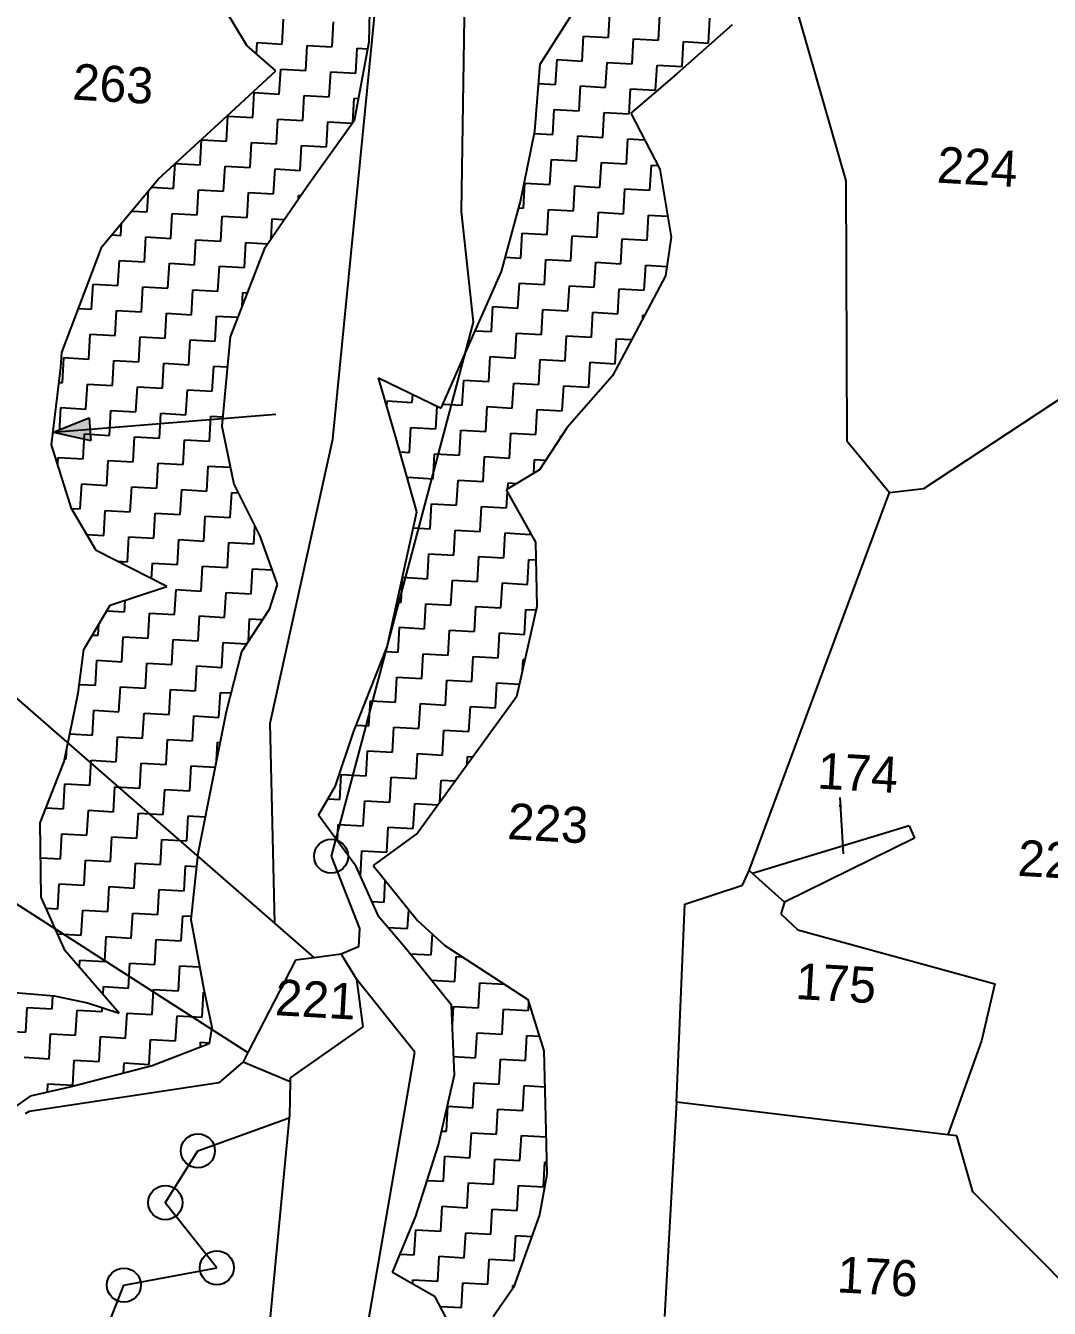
# Model space of a CAD drawing. Header units: metres. Extents: x 291643 to 293224, y 1990052 to 1993088.
# Drawn here: x 292181.5 to 292453.8, y 1990885 to 1991226.3 of the extents above; entities that cross this region are included whole.
import ezdxf
from ezdxf.enums import TextEntityAlignment as Align

# ---------------------------------------------------------------- set-up
doc = ezdxf.new("R2010")
doc.units = ezdxf.units.M
doc.header["$MEASUREMENT"] = 0
for name, color, linetype in [('POLY_HATCH', 12, 'Continuous'), ('POLY_PARCEL', 6, 'Continuous'), ('TEXT_PARCEL', 7, 'Continuous')]:
    doc.layers.add(name, color=color, linetype=linetype)
doc.styles.get("Standard").update_dxf_attribs({"font": 'arial.ttf'})
doc.styles.add('TEXT_MAP', font='')
doc.styles.get('TEXT_MAP').set_extended_font_data('Kruti Dev 050')
doc.dimstyles.get("Standard").update_dxf_attribs({"dimtxt": 0.18, "dimasz": 0.18, "dimexe": 0.18, "dimexo": 0.0625, "dimgap": 0.09, "dimtad": 0, "dimtih": 1, "dimtoh": 1, "dimdec": 4, "dimzin": 0, "dimdsep": 46, "dimtxsty": 'Standard', "dimcen": 0.09, "dimadec": 0, "dimazin": 0, "dimtfac": 1, "dimtdec": 4, "dimtofl": 0, "dimtmove": 0, "dimatfit": 3, "dimfxl": 1, "dimtolj": 1, "dimtzin": 0, "dimarcsym": 0})

msp = doc.modelspace()

# ---------------------------------------------------------------- hatches: boundary and pattern name
h = msp.add_hatch(color=256)
h.paths.add_polyline_path([(292198.64, 1991118.92), (292198.4, 1991121.92), (292188.81, 1991118.12)])
h.paths.add_polyline_path([(292188.81, 1991118.12), (292198.89, 1991115.91), (292198.64, 1991118.92)])

# ---------------------------------------------------------------- linework, layer by layer
for points in [[(292188.81, 1991118.12), (292248.03, 1991122.93)], [(292188.81, 1991118.12), (292198.4, 1991121.92)], [(292198.4, 1991121.92), (292198.89, 1991115.91)], [(292188.81, 1991118.12), (292198.89, 1991115.91)]]:
    msp.add_lwpolyline(points)
for centre in [(292262.77, 1991005.31), (292227.36, 1990926.94), (292218.68, 1990913.15), (292232.37, 1990895.84), (292207.67, 1990891.23)]:
    msp.add_circle(centre, 4.53)
at = {"layer": 'POLY_HATCH'}
for p, q in [((292273.17, 1991236.68), (292272.78, 1991221.87)), ((292240.38, 1991221.02), (292233.39, 1991232.65)), ((292318.38, 1991216.07), (292327.26, 1991229.96)), ((292369.46, 1991226.5), (292354.75, 1991213.51)), ((292272.78, 1991221.87), (292268.9, 1991200.95)), ((292248.1, 1991214.29), (292240.38, 1991221.02)), ((292316.92, 1991198.17), (292318.38, 1991216.07)), ((292236.23, 1991203.27), (292248.1, 1991214.29)), ((292354.75, 1991213.51), (292342.45, 1991202.97)), ((292216.78, 1991185.48), (292236.23, 1991203.27)), ((292268.9, 1991200.95), (292256.21, 1991183.24)), ((292342.45, 1991202.97), (292350.17, 1991188.14)), ((292313.16, 1991179.5), (292316.92, 1991198.17)), ((292350.17, 1991188.14), (292353.19, 1991169.99)), ((292201.81, 1991167.44), (292216.78, 1991185.48)), ((292256.21, 1991183.24), (292244.93, 1991166.79)), ((292308.06, 1991160.9), (292313.16, 1991179.5)), ((292191.14, 1991139.34), (292201.81, 1991167.44)), ((292353.19, 1991169.99), (292351.71, 1991159.73)), ((292244.93, 1991166.79), (292235.96, 1991143.46)), ((292298.78, 1991139.84), (292308.06, 1991160.9)), ((292351.71, 1991159.73), (292337.61, 1991133.1)), ((292235.96, 1991143.46), (292233.73, 1991119.76)), ((292292.06, 1991124.49), (292298.78, 1991139.84)), ((292190.91, 1991135.3), (292191.14, 1991139.34)), ((292188.4, 1991114.76), (292190.91, 1991135.3)), ((292337.61, 1991133.1), (292325.59, 1991119.39)), ((292279.94, 1991117.08), (292275.42, 1991132.62)), ((292275.42, 1991132.62), (292292.06, 1991124.49)), ((292233.73, 1991119.76), (292236.9, 1991104.29)), ((292325.59, 1991119.39), (292318.2, 1991108.11)), ((292285.56, 1991096.98), (292279.94, 1991117.08)), ((292193.74, 1991097.82), (292188.4, 1991114.76)), ((292318.2, 1991108.11), (292309.35, 1991102.77)), ((292236.9, 1991104.29), (292243.79, 1991090.46)), ((292309.35, 1991102.77), (292317.11, 1991088.84)), ((292200.31, 1991086.66), (292193.74, 1991097.82)), ((292277.71, 1991061.06), (292285.56, 1991096.98)), ((292243.79, 1991090.46), (292248.46, 1991077.6)), ((292317.11, 1991088.84), (292317.5, 1991071.73)), ((292219.12, 1991077.06), (292200.31, 1991086.66)), ((292203.99, 1991072.07), (292219.12, 1991077.06)), ((292248.46, 1991077.6), (292246.29, 1991070.98)), ((292197.03, 1991060.32), (292203.99, 1991072.07)), ((292317.5, 1991071.73), (292312.1, 1991047.76)), ((292246.29, 1991070.98), (292238.9, 1991059.71)), ((292268.79, 1991038.63), (292277.71, 1991061.06)), ((292195.47, 1991048.72), (292197.03, 1991060.32)), ((292238.9, 1991059.71), (292234.85, 1991043.75)), ((292191.74, 1991030.49), (292195.47, 1991048.72)), ((292312.1, 1991047.76), (292285.75, 1991011.48)), ((292234.85, 1991043.75), (292231.7, 1991027.74)), ((292263.92, 1991024.07), (292268.79, 1991038.63)), ((292185.42, 1991014.21), (292191.74, 1991030.49)), ((292231.7, 1991027.74), (292227.32, 1991005.96)), ((292259.43, 1991016.23), (292263.92, 1991024.07)), ((292185.66, 1990994.42), (292185.42, 1991014.21)), ((292269.46, 1991002.62), (292259.43, 1991016.23)), ((292285.75, 1991011.48), (292273.96, 1991002.84)), ((292227.32, 1991005.96), (292225.44, 1990988.53)), ((292275.45, 1990989.24), (292269.46, 1991002.62)), ((292273.96, 1991002.84), (292285.73, 1990988.24)), ((292192.05, 1990980.12), (292185.66, 1990994.42)), ((292225.44, 1990988.53), (292228.88, 1990969.9)), ((292282.62, 1990980.74), (292275.45, 1990989.24)), ((292285.73, 1990988.24), (292293, 1990981.53)), ((292206.41, 1990963.57), (292192.05, 1990980.12)), ((292294.82, 1990965.67), (292282.62, 1990980.74)), ((292293, 1990981.53), (292315.14, 1990967.24)), ((292174.35, 1990969.42), (292189.12, 1990968.14)), ((292228.88, 1990969.9), (292231.02, 1990959.88)), ((292189.12, 1990968.14), (292198.01, 1990966.29)), ((292198.01, 1990966.29), (292206.41, 1990963.57)), ((292295.57, 1990947.19), (292294.82, 1990965.67)), ((292315.14, 1990967.24), (292319.31, 1990953.52)), ((292231.02, 1990959.88), (292230.32, 1990955.43)), ((292230.32, 1990955.43), (292215.14, 1990949.54)), ((292319.31, 1990953.52), (292319.92, 1990932.35)), ((292215.14, 1990949.54), (292193.68, 1990944.01)), ((292291.37, 1990928.54), (292295.57, 1990947.19)), ((292193.68, 1990944.01), (292182.74, 1990941.48)), ((292182.74, 1990941.48), (292163.07, 1990927.75)), ((292319.92, 1990932.35), (292320.16, 1990920.65)), ((292285.35, 1990909.55), (292291.37, 1990928.54)), ((292320.16, 1990920.65), (292318.2, 1990909.96)), ((292279.11, 1990894.61), (292285.35, 1990909.55)), ((292318.2, 1990909.96), (292311.26, 1990890.57)), ((292290.44, 1990888.13), (292279.11, 1990894.61)), ((292311.26, 1990890.57), (292305.87, 1990882.78)), ((292296.53, 1990876.54), (292290.44, 1990888.13))]:
    msp.add_line(p, q, dxfattribs=at)
at = {"layer": 'POLY_HATCH', "linetype": 'Continuous'}
for p, q in [((292336.54, 1991223.16), (292336.91, 1991229.8)), ((292349.83, 1991222.41), (292350.21, 1991229.05)), ((292363.13, 1991221.65), (292363.51, 1991228.3)), ((292249.74, 1991221.39), (292250.11, 1991228.04)), ((292263.03, 1991220.64), (292263.41, 1991227.29)), ((292242.92, 1991218.8), (292243.09, 1991221.76)), ((292243.09, 1991221.76), (292249.74, 1991221.39)), ((292329.51, 1991216.88), (292329.89, 1991223.53)), ((292329.89, 1991223.53), (292336.54, 1991223.16)), ((292342.81, 1991216.13), (292343.19, 1991222.78)), ((292343.19, 1991222.78), (292349.83, 1991222.41)), ((292356.11, 1991215.38), (292356.48, 1991222.03)), ((292356.48, 1991222.03), (292363.13, 1991221.65)), ((292256.01, 1991214.36), (292256.38, 1991221.01)), ((292256.38, 1991221.01), (292263.03, 1991220.64)), ((292269.31, 1991213.61), (292269.68, 1991220.26)), ((292269.68, 1991220.26), (292272.46, 1991220.11)), ((292248.99, 1991208.09), (292249.36, 1991214.74)), ((292249.36, 1991214.74), (292256.01, 1991214.36)), ((292322.49, 1991210.61), (292322.87, 1991217.26)), ((292322.87, 1991217.26), (292329.51, 1991216.88)), ((292335.79, 1991209.86), (292336.16, 1991216.51)), ((292336.16, 1991216.51), (292342.81, 1991216.13)), ((292349.08, 1991209.11), (292349.46, 1991215.76)), ((292349.46, 1991215.76), (292356.11, 1991215.38)), ((292262.28, 1991207.34), (292262.66, 1991213.99)), ((292262.66, 1991213.99), (292269.31, 1991213.61)), ((292241.96, 1991201.82), (292242.34, 1991208.47)), ((292242.34, 1991208.47), (292248.99, 1991208.09)), ((292317.95, 1991210.87), (292322.49, 1991210.61)), ((292328.76, 1991203.59), (292329.14, 1991210.24)), ((292329.14, 1991210.24), (292335.79, 1991209.86)), ((292342.06, 1991202.84), (292342.44, 1991209.48)), ((292342.44, 1991209.48), (292349.08, 1991209.11)), ((292255.26, 1991201.07), (292255.63, 1991207.72)), ((292255.63, 1991207.72), (292262.28, 1991207.34)), ((292268.56, 1991200.48), (292268.93, 1991206.97)), ((292268.93, 1991206.97), (292270.01, 1991206.9)), ((292234.94, 1991195.55), (292235.31, 1991202.19)), ((292235.31, 1991202.19), (292241.96, 1991201.82)), ((292248.24, 1991194.8), (292248.61, 1991201.44)), ((292248.61, 1991201.44), (292255.26, 1991201.07)), ((292321.74, 1991197.31), (292322.12, 1991203.96)), ((292322.12, 1991203.96), (292328.76, 1991203.59)), ((292335.04, 1991196.56), (292335.41, 1991203.21)), ((292335.41, 1991203.21), (292342.06, 1991202.84)), ((292261.53, 1991194.04), (292261.91, 1991200.69)), ((292261.91, 1991200.69), (292268.45, 1991200.32)), ((292316.8, 1991197.59), (292321.74, 1991197.31)), ((292227.92, 1991189.27), (292228.29, 1991195.92)), ((292228.29, 1991195.92), (292234.94, 1991195.55)), ((292241.21, 1991188.52), (292241.59, 1991195.17)), ((292241.59, 1991195.17), (292248.24, 1991194.8)), ((292254.51, 1991187.77), (292254.88, 1991194.42)), ((292254.88, 1991194.42), (292261.53, 1991194.04)), ((292328.01, 1991190.29), (292328.39, 1991196.94)), ((292328.39, 1991196.94), (292335.04, 1991196.56)), ((292341.31, 1991189.54), (292341.68, 1991196.19)), ((292341.68, 1991196.19), (292346.11, 1991195.94)), ((292220.89, 1991183), (292221.26, 1991189.58)), ((292221.33, 1991189.65), (292227.92, 1991189.27)), ((292234.19, 1991182.25), (292234.56, 1991188.9)), ((292234.56, 1991188.9), (292241.21, 1991188.52)), ((292247.48, 1991181.5), (292247.86, 1991188.15)), ((292247.86, 1991188.15), (292254.51, 1991187.77)), ((292320.99, 1991184.02), (292321.36, 1991190.67)), ((292321.36, 1991190.67), (292328.01, 1991190.29)), ((292334.29, 1991183.27), (292334.66, 1991189.92)), ((292334.66, 1991189.92), (292341.31, 1991189.54)), ((292347.58, 1991182.52), (292347.96, 1991189.16)), ((292347.96, 1991189.16), (292349.68, 1991189.07)), ((292313.97, 1991177.75), (292314.34, 1991184.39)), ((292314.34, 1991184.39), (292320.99, 1991184.02)), ((292213.87, 1991176.73), (292214.19, 1991182.36)), ((292215, 1991183.33), (292220.89, 1991183)), ((292227.16, 1991175.98), (292227.54, 1991182.63)), ((292227.54, 1991182.63), (292234.19, 1991182.25)), ((292240.46, 1991175.23), (292240.84, 1991181.87)), ((292240.84, 1991181.87), (292247.48, 1991181.5)), ((292254.08, 1991180.13), (292254.13, 1991181.12)), ((292254.13, 1991181.12), (292254.74, 1991181.09)), ((292327.26, 1991176.99), (292327.64, 1991183.64)), ((292327.64, 1991183.64), (292334.29, 1991183.27)), ((292340.56, 1991176.24), (292340.93, 1991182.89)), ((292340.93, 1991182.89), (292347.58, 1991182.52)), ((292312.7, 1991177.82), (292313.97, 1991177.75)), ((292320.24, 1991170.72), (292320.61, 1991177.37)), ((292320.61, 1991177.37), (292327.26, 1991176.99)), ((292206.84, 1991170.46), (292207.03, 1991173.73)), ((292209.71, 1991176.96), (292213.87, 1991176.73)), ((292220.14, 1991169.7), (292220.52, 1991176.35)), ((292220.52, 1991176.35), (292227.16, 1991175.98)), ((292233.44, 1991168.95), (292233.81, 1991175.6)), ((292233.81, 1991175.6), (292240.46, 1991175.23)), ((292246.81, 1991169.53), (292247.11, 1991174.85)), ((292247.11, 1991174.85), (292250.33, 1991174.67)), ((292333.53, 1991169.97), (292333.91, 1991176.62)), ((292333.91, 1991176.62), (292340.56, 1991176.24)), ((292346.83, 1991169.22), (292347.21, 1991175.87)), ((292347.21, 1991175.87), (292352.26, 1991175.58)), ((292204.43, 1991170.59), (292206.84, 1991170.46)), ((292313.21, 1991164.45), (292313.59, 1991171.1)), ((292313.59, 1991171.1), (292320.24, 1991170.72)), ((292326.51, 1991163.7), (292326.89, 1991170.35)), ((292326.89, 1991170.35), (292333.53, 1991169.97)), ((292213.12, 1991163.43), (292213.49, 1991170.08)), ((292213.49, 1991170.08), (292220.14, 1991169.7)), ((292226.41, 1991162.68), (292226.79, 1991169.33)), ((292226.79, 1991169.33), (292233.44, 1991168.95)), ((292239.71, 1991161.93), (292240.09, 1991168.58)), ((292240.09, 1991168.58), (292245.93, 1991168.25)), ((292339.81, 1991162.95), (292340.18, 1991169.6)), ((292340.18, 1991169.6), (292346.83, 1991169.22)), ((292206.09, 1991157.16), (292206.47, 1991163.81)), ((292206.47, 1991163.81), (292213.12, 1991163.43)), ((292309.1, 1991164.68), (292313.21, 1991164.45)), ((292319.49, 1991157.43), (292319.86, 1991164.07)), ((292319.86, 1991164.07), (292326.51, 1991163.7)), ((292219.39, 1991156.41), (292219.77, 1991163.06)), ((292219.77, 1991163.06), (292226.41, 1991162.68)), ((292232.69, 1991155.66), (292233.06, 1991162.31)), ((292233.06, 1991162.31), (292239.71, 1991161.93)), ((292332.78, 1991156.67), (292333.16, 1991163.32)), ((292333.16, 1991163.32), (292339.81, 1991162.95)), ((292346.08, 1991155.92), (292346.46, 1991162.57)), ((292346.46, 1991162.57), (292352.07, 1991162.25)), ((292199.07, 1991150.89), (292199.45, 1991157.53)), ((292199.45, 1991157.53), (292206.09, 1991157.16)), ((292212.37, 1991150.14), (292212.74, 1991156.78)), ((292212.74, 1991156.78), (292219.39, 1991156.41)), ((292312.46, 1991151.15), (292312.84, 1991157.8)), ((292312.84, 1991157.8), (292319.49, 1991157.43)), ((292325.76, 1991150.4), (292326.14, 1991157.05)), ((292326.14, 1991157.05), (292332.78, 1991156.67)), ((292225.66, 1991149.38), (292226.04, 1991156.03)), ((292226.04, 1991156.03), (292232.69, 1991155.66)), ((292239.13, 1991151.71), (292239.33, 1991155.28)), ((292239.33, 1991155.28), (292240.48, 1991155.22)), ((292339.06, 1991149.65), (292339.43, 1991156.3)), ((292339.43, 1991156.3), (292346.08, 1991155.92)), ((292195.6, 1991151.08), (292199.07, 1991150.89)), ((292205.34, 1991143.86), (292205.72, 1991150.51)), ((292205.72, 1991150.51), (292212.37, 1991150.14)), ((292218.64, 1991143.11), (292219.01, 1991149.76)), ((292219.01, 1991149.76), (292225.66, 1991149.38)), ((292305.44, 1991144.88), (292305.82, 1991151.53)), ((292305.82, 1991151.53), (292312.46, 1991151.15)), ((292318.74, 1991144.13), (292319.11, 1991150.78)), ((292319.11, 1991150.78), (292325.76, 1991150.4)), ((292332.03, 1991143.38), (292332.41, 1991150.03)), ((292332.41, 1991150.03), (292339.06, 1991149.65)), ((292231.94, 1991142.36), (292232.31, 1991149.01)), ((292232.31, 1991149.01), (292237.97, 1991148.69)), ((292345.65, 1991148.28), (292345.7, 1991149.28)), ((292345.7, 1991149.28), (292346.16, 1991149.25)), ((292198.32, 1991137.59), (292198.69, 1991144.24)), ((292198.69, 1991144.24), (292205.34, 1991143.86)), ((292211.62, 1991136.84), (292211.99, 1991143.49)), ((292211.99, 1991143.49), (292218.64, 1991143.11)), ((292301.1, 1991145.12), (292305.44, 1991144.88)), ((292311.71, 1991137.86), (292312.09, 1991144.5)), ((292312.09, 1991144.5), (292318.74, 1991144.13)), ((292325.01, 1991137.11), (292325.39, 1991143.75)), ((292325.39, 1991143.75), (292332.03, 1991143.38)), ((292338.31, 1991136.35), (292338.68, 1991143)), ((292338.68, 1991143), (292342.73, 1991142.77)), ((292224.91, 1991136.09), (292225.29, 1991142.74)), ((292225.29, 1991142.74), (292231.94, 1991142.36)), ((292191.3, 1991131.32), (292191.67, 1991137.97)), ((292191.67, 1991137.97), (292198.32, 1991137.59)), ((292204.59, 1991130.57), (292204.97, 1991137.21)), ((292204.97, 1991137.21), (292211.62, 1991136.84)), ((292217.89, 1991129.82), (292218.26, 1991136.46)), ((292218.26, 1991136.46), (292224.91, 1991136.09)), ((292298.24, 1991138.62), (292298.42, 1991138.61)), ((292298.42, 1991138.61), (292298.44, 1991139.09)), ((292304.69, 1991131.58), (292305.07, 1991138.23)), ((292305.07, 1991138.23), (292311.71, 1991137.86)), ((292317.99, 1991130.83), (292318.36, 1991137.48)), ((292318.36, 1991137.48), (292325.01, 1991137.11)), ((292331.28, 1991130.08), (292331.66, 1991136.73)), ((292331.66, 1991136.73), (292338.31, 1991136.35)), ((292231.18, 1991129.06), (292231.56, 1991135.71)), ((292231.56, 1991135.71), (292235.21, 1991135.51)), ((292190.43, 1991131.37), (292191.3, 1991131.32)), ((292197.57, 1991124.29), (292197.94, 1991130.94)), ((292197.94, 1991130.94), (292204.59, 1991130.57)), ((292210.86, 1991123.54), (292211.24, 1991130.19)), ((292211.24, 1991130.19), (292217.89, 1991129.82)), ((292224.16, 1991122.79), (292224.54, 1991129.44)), ((292224.54, 1991129.44), (292231.18, 1991129.06)), ((292297.67, 1991125.31), (292298.04, 1991131.96)), ((292298.04, 1991131.96), (292304.69, 1991131.58)), ((292310.96, 1991124.56), (292311.34, 1991131.21)), ((292311.34, 1991131.21), (292317.99, 1991130.83)), ((292324.26, 1991123.81), (292324.63, 1991130.46)), ((292324.63, 1991130.46), (292331.28, 1991130.08)), ((292277.64, 1991125), (292277.72, 1991126.44)), ((292277.72, 1991126.44), (292284.37, 1991126.06)), ((292284.37, 1991126.06), (292284.49, 1991128.19)), ((292190.54, 1991118.02), (292190.92, 1991124.67)), ((292190.92, 1991124.67), (292197.57, 1991124.29)), ((292203.84, 1991117.27), (292204.22, 1991123.92)), ((292204.22, 1991123.92), (292210.86, 1991123.54)), ((292217.14, 1991116.52), (292217.51, 1991123.17)), ((292217.51, 1991123.17), (292224.16, 1991122.79)), ((292290.64, 1991119.04), (292290.98, 1991125.01)), ((292292.55, 1991125.6), (292297.67, 1991125.31)), ((292303.94, 1991118.29), (292304.31, 1991124.94)), ((292304.31, 1991124.94), (292310.96, 1991124.56)), ((292317.24, 1991117.54), (292317.61, 1991124.18)), ((292317.61, 1991124.18), (292324.26, 1991123.81)), ((292230.43, 1991115.77), (292230.81, 1991122.42)), ((292230.81, 1991122.42), (292233.96, 1991122.24)), ((292283.62, 1991112.77), (292283.99, 1991119.41)), ((292283.99, 1991119.41), (292290.64, 1991119.04)), ((292188.81, 1991118.12), (292190.54, 1991118.02)), ((292196.82, 1991111), (292197.19, 1991117.65)), ((292197.19, 1991117.65), (292203.84, 1991117.27)), ((292210.11, 1991110.25), (292210.49, 1991116.89)), ((292210.49, 1991116.89), (292217.14, 1991116.52)), ((292223.41, 1991109.5), (292223.79, 1991116.14)), ((292223.79, 1991116.14), (292230.43, 1991115.77)), ((292296.92, 1991112.01), (292297.29, 1991118.66)), ((292297.29, 1991118.66), (292303.94, 1991118.29)), ((292310.21, 1991111.26), (292310.59, 1991117.91)), ((292310.59, 1991117.91), (292317.24, 1991117.54)), ((292323.86, 1991116.75), (292323.88, 1991117.16)), ((292323.88, 1991117.16), (292324.12, 1991117.15)), ((292281.11, 1991112.91), (292283.62, 1991112.77)), ((292289.89, 1991105.74), (292290.27, 1991112.39)), ((292290.27, 1991112.39), (292296.92, 1991112.01)), ((292190.06, 1991109.49), (292190.17, 1991111.37)), ((292190.17, 1991111.37), (292196.82, 1991111)), ((292203.09, 1991103.97), (292203.47, 1991110.62)), ((292203.47, 1991110.62), (292210.11, 1991110.25)), ((292216.39, 1991103.22), (292216.76, 1991109.87)), ((292216.76, 1991109.87), (292223.41, 1991109.5)), ((292229.68, 1991102.47), (292230.06, 1991109.12)), ((292230.06, 1991109.12), (292235.98, 1991108.79)), ((292303.19, 1991104.99), (292303.56, 1991111.64)), ((292303.56, 1991111.64), (292310.21, 1991111.26)), ((292316.65, 1991107.18), (292316.86, 1991110.89)), ((292316.86, 1991110.89), (292319.91, 1991110.72)), ((292283.2, 1991105.41), (292283.24, 1991106.12)), ((292283.24, 1991106.12), (292289.89, 1991105.74)), ((292196.07, 1991097.7), (292196.44, 1991104.35)), ((292196.44, 1991104.35), (292203.09, 1991103.97)), ((292209.36, 1991096.95), (292209.74, 1991103.6)), ((292209.74, 1991103.6), (292216.39, 1991103.22)), ((292222.66, 1991096.2), (292223.03, 1991102.85)), ((292223.03, 1991102.85), (292229.68, 1991102.47)), ((292235.96, 1991095.45), (292236.33, 1991102.1)), ((292236.33, 1991102.1), (292238.04, 1991102)), ((292296.16, 1991098.72), (292296.54, 1991105.37)), ((292296.54, 1991105.37), (292303.19, 1991104.99)), ((292309.46, 1991097.97), (292309.7, 1991102.15)), ((292309.75, 1991103.01), (292309.84, 1991104.62)), ((292309.84, 1991104.62), (292312.19, 1991104.48)), ((292289.14, 1991092.45), (292289.52, 1991099.09)), ((292289.52, 1991099.09), (292296.16, 1991098.72)), ((292193.74, 1991097.83), (292196.07, 1991097.7)), ((292202.34, 1991090.68), (292202.72, 1991097.33)), ((292202.72, 1991097.33), (292209.36, 1991096.95)), ((292215.64, 1991089.93), (292216.01, 1991096.58)), ((292216.01, 1991096.58), (292222.66, 1991096.2)), ((292228.93, 1991089.18), (292229.31, 1991095.82)), ((292229.31, 1991095.82), (292235.96, 1991095.45)), ((292302.44, 1991091.69), (292302.81, 1991098.34)), ((292302.81, 1991098.34), (292309.46, 1991097.97)), ((292242.23, 1991088.43), (292242.49, 1991093.07)), ((292284.62, 1991092.7), (292289.14, 1991092.45)), ((292295.41, 1991085.42), (292295.79, 1991092.07)), ((292295.79, 1991092.07), (292302.44, 1991091.69)), ((292197.8, 1991090.93), (292202.34, 1991090.68)), ((292208.61, 1991083.65), (292208.99, 1991090.3)), ((292208.99, 1991090.3), (292215.64, 1991089.93)), ((292221.91, 1991082.9), (292222.28, 1991089.55)), ((292222.28, 1991089.55), (292228.93, 1991089.18)), ((292235.2, 1991082.15), (292235.58, 1991088.8)), ((292235.58, 1991088.8), (292242.23, 1991088.43)), ((292308.71, 1991084.67), (292309.09, 1991091.32)), ((292309.09, 1991091.32), (292315.73, 1991090.94)), ((292315.73, 1991090.94), (292315.75, 1991091.28)), ((292288.39, 1991079.15), (292288.77, 1991085.8)), ((292288.77, 1991085.8), (292295.41, 1991085.42)), ((292301.69, 1991078.4), (292302.06, 1991085.05)), ((292302.06, 1991085.05), (292308.71, 1991084.67)), ((292205.9, 1991083.81), (292208.61, 1991083.65)), ((292215.03, 1991079.15), (292215.26, 1991083.28)), ((292215.26, 1991083.28), (292221.91, 1991082.9)), ((292228.18, 1991075.88), (292228.56, 1991082.53)), ((292228.56, 1991082.53), (292235.2, 1991082.15)), ((292241.48, 1991075.13), (292241.85, 1991081.78)), ((292241.85, 1991081.78), (292247.05, 1991081.48)), ((292314.98, 1991077.65), (292315.36, 1991084.3)), ((292315.36, 1991084.3), (292317.22, 1991084.19)), ((292281.37, 1991072.88), (292281.74, 1991079.51)), ((292281.74, 1991079.52), (292288.39, 1991079.15)), ((292294.66, 1991072.13), (292295.04, 1991078.77)), ((292295.04, 1991078.77), (292301.69, 1991078.4)), ((292221.16, 1991069.61), (292221.53, 1991076.26)), ((292221.53, 1991076.26), (292228.18, 1991075.88)), ((292234.45, 1991068.86), (292234.83, 1991075.5)), ((292234.83, 1991075.5), (292241.48, 1991075.13)), ((292307.96, 1991071.37), (292308.33, 1991078.02)), ((292308.33, 1991078.02), (292314.98, 1991077.65)), ((292207.86, 1991070.36), (292208.03, 1991073.4)), ((292280.3, 1991072.94), (292281.37, 1991072.88)), ((292287.64, 1991065.85), (292288.01, 1991072.5)), ((292288.01, 1991072.5), (292294.66, 1991072.13)), ((292300.94, 1991065.1), (292301.31, 1991071.75)), ((292301.31, 1991071.75), (292307.96, 1991071.37)), ((292203.13, 1991070.62), (292207.86, 1991070.36)), ((292214.13, 1991063.33), (292214.51, 1991069.98)), ((292214.51, 1991069.98), (292221.16, 1991069.61)), ((292227.43, 1991062.58), (292227.81, 1991069.23)), ((292227.81, 1991069.23), (292234.45, 1991068.86)), ((292240.77, 1991062.55), (292241.1, 1991068.48)), ((292241.1, 1991068.48), (292244.52, 1991068.29)), ((292314.23, 1991064.35), (292314.61, 1991071)), ((292314.61, 1991071), (292317.3, 1991070.85)), ((292200.84, 1991064.09), (292201, 1991067.03)), ((292280.62, 1991059.58), (292280.99, 1991066.23)), ((292280.99, 1991066.23), (292287.64, 1991065.85)), ((292293.91, 1991058.83), (292294.29, 1991065.48)), ((292294.29, 1991065.48), (292300.94, 1991065.1)), ((292307.21, 1991058.08), (292307.58, 1991064.73)), ((292307.58, 1991064.73), (292314.23, 1991064.35)), ((292199.31, 1991064.17), (292200.84, 1991064.09)), ((292207.11, 1991057.06), (292207.49, 1991063.71)), ((292207.49, 1991063.71), (292214.13, 1991063.33)), ((292220.41, 1991056.31), (292220.78, 1991062.96)), ((292220.78, 1991062.96), (292227.43, 1991062.58)), ((292233.7, 1991055.56), (292234.08, 1991062.21)), ((292234.08, 1991062.21), (292240.31, 1991061.86)), ((292277.2, 1991059.77), (292280.62, 1991059.58)), ((292286.89, 1991052.56), (292287.26, 1991059.2)), ((292287.26, 1991059.2), (292293.91, 1991058.83)), ((292300.18, 1991051.81), (292300.56, 1991058.45)), ((292300.56, 1991058.45), (292307.21, 1991058.08)), ((292313.7, 1991054.86), (292313.86, 1991057.7)), ((292313.86, 1991057.7), (292314.33, 1991057.68)), ((292200.09, 1991050.79), (292200.46, 1991057.44)), ((292200.46, 1991057.44), (292207.11, 1991057.06)), ((292213.38, 1991050.04), (292213.76, 1991056.69)), ((292213.76, 1991056.69), (292220.41, 1991056.31)), ((292226.68, 1991049.29), (292227.06, 1991055.94)), ((292227.06, 1991055.94), (292233.7, 1991055.56)), ((292195.78, 1991051.03), (292200.09, 1991050.79)), ((292279.86, 1991046.28), (292280.24, 1991052.93)), ((292280.24, 1991052.93), (292286.89, 1991052.56)), ((292293.16, 1991045.53), (292293.54, 1991052.18)), ((292293.54, 1991052.18), (292300.18, 1991051.81)), ((292306.46, 1991044.78), (292306.83, 1991051.43)), ((292306.83, 1991051.43), (292312.85, 1991051.09)), ((292206.36, 1991043.77), (292206.74, 1991050.41)), ((292206.74, 1991050.41), (292213.38, 1991050.04)), ((292219.66, 1991043.01), (292220.03, 1991049.66)), ((292220.03, 1991049.66), (292226.68, 1991049.29)), ((292232.95, 1991042.26), (292233.33, 1991048.91)), ((292233.33, 1991048.91), (292236.12, 1991048.75)), ((292199.34, 1991037.49), (292199.71, 1991044.14)), ((292199.71, 1991044.14), (292206.36, 1991043.77)), ((292272.84, 1991040.01), (292273.22, 1991046.66)), ((292273.22, 1991046.66), (292279.86, 1991046.28)), ((292286.14, 1991039.26), (292286.51, 1991045.91)), ((292286.51, 1991045.91), (292293.16, 1991045.53)), ((292299.43, 1991038.51), (292299.81, 1991045.16)), ((292299.81, 1991045.16), (292306.46, 1991044.78)), ((292212.63, 1991036.74), (292213.01, 1991043.39)), ((292213.01, 1991043.39), (292219.66, 1991043.01)), ((292225.93, 1991035.99), (292226.3, 1991042.64)), ((292226.3, 1991042.64), (292232.95, 1991042.26)), ((292193.24, 1991037.84), (292199.34, 1991037.49)), ((292269.42, 1991040.2), (292272.84, 1991040.01)), ((292279.11, 1991032.99), (292279.49, 1991039.64)), ((292279.49, 1991039.64), (292286.14, 1991039.26)), ((292292.41, 1991032.24), (292292.79, 1991038.88)), ((292292.79, 1991038.88), (292299.43, 1991038.51)), ((292192.31, 1991031.22), (292192.47, 1991034.07)), ((292205.61, 1991030.47), (292205.98, 1991037.12)), ((292205.98, 1991037.12), (292212.63, 1991036.74)), ((292218.91, 1991029.72), (292219.28, 1991036.37)), ((292219.28, 1991036.37), (292225.93, 1991035.99)), ((292232.31, 1991030.82), (292232.58, 1991035.62)), ((292232.58, 1991035.62), (292233.24, 1991035.58)), ((292191.9, 1991031.24), (292192.31, 1991031.22)), ((292198.59, 1991024.2), (292198.96, 1991030.84)), ((292198.96, 1991030.84), (292205.61, 1991030.47)), ((292272.09, 1991026.71), (292272.47, 1991033.36)), ((292272.47, 1991033.36), (292279.11, 1991032.99)), ((292285.39, 1991025.96), (292285.76, 1991032.61)), ((292285.76, 1991032.61), (292292.41, 1991032.24)), ((292298.93, 1991029.63), (292299.06, 1991031.86)), ((292299.06, 1991031.86), (292300.49, 1991031.78)), ((292211.88, 1991023.45), (292212.26, 1991030.09)), ((292212.26, 1991030.09), (292218.91, 1991029.72)), ((292225.18, 1991022.69), (292225.55, 1991029.34)), ((292225.55, 1991029.34), (292231.94, 1991028.98)), ((292265.07, 1991020.44), (292265.44, 1991027.09)), ((292265.44, 1991027.09), (292272.09, 1991026.71)), ((292191.56, 1991017.92), (292191.94, 1991024.57)), ((292191.94, 1991024.57), (292198.59, 1991024.2)), ((292204.86, 1991017.17), (292205.23, 1991023.82)), ((292205.23, 1991023.82), (292211.88, 1991023.45)), ((292278.36, 1991019.69), (292278.74, 1991026.34)), ((292278.74, 1991026.34), (292285.39, 1991025.96)), ((292291.7, 1991019.67), (292292.04, 1991025.59)), ((292292.04, 1991025.59), (292295.84, 1991025.37)), ((292218.15, 1991016.42), (292218.53, 1991023.07)), ((292218.53, 1991023.07), (292225.18, 1991022.69)), ((292261.95, 1991020.62), (292265.07, 1991020.44)), ((292186.96, 1991018.18), (292191.56, 1991017.92)), ((292197.83, 1991010.9), (292198.21, 1991017.55)), ((292198.21, 1991017.55), (292204.86, 1991017.17)), ((292211.13, 1991010.15), (292211.51, 1991016.8)), ((292211.51, 1991016.8), (292218.15, 1991016.42)), ((292271.34, 1991013.42), (292271.72, 1991020.07)), ((292271.72, 1991020.07), (292278.36, 1991019.69)), ((292284.64, 1991012.67), (292285.01, 1991019.32)), ((292285.01, 1991019.32), (292291.19, 1991018.97)), ((292224.43, 1991009.4), (292224.8, 1991016.05)), ((292224.8, 1991016.05), (292229.3, 1991015.79)), ((292264.44, 1991009.42), (292264.69, 1991013.79)), ((292264.69, 1991013.79), (292271.34, 1991013.42)), ((292190.81, 1991004.63), (292191.19, 1991011.28)), ((292191.19, 1991011.28), (292197.83, 1991010.9)), ((292204.11, 1991003.88), (292204.48, 1991010.52)), ((292204.48, 1991010.52), (292211.13, 1991010.15)), ((292277.61, 1991006.39), (292277.99, 1991013.04)), ((292277.99, 1991013.04), (292284.64, 1991012.67)), ((292217.4, 1991003.13), (292217.78, 1991009.77)), ((292217.78, 1991009.77), (292224.43, 1991009.4)), ((292270.59, 1991000.12), (292270.96, 1991006.77)), ((292270.96, 1991006.77), (292277.61, 1991006.39)), ((292185.53, 1991004.93), (292190.81, 1991004.63)), ((292197.08, 1990997.6), (292197.46, 1991004.25)), ((292197.46, 1991004.25), (292204.11, 1991003.88)), ((292210.38, 1990996.85), (292210.76, 1991003.5)), ((292210.76, 1991003.5), (292217.4, 1991003.13)), ((292223.68, 1990996.1), (292224.05, 1991002.75)), ((292224.05, 1991002.75), (292226.96, 1991002.59)), ((292270.58, 1991000.12), (292270.59, 1991000.12)), ((292190.06, 1990991.33), (292190.44, 1990997.98)), ((292190.44, 1990997.98), (292197.08, 1990997.6)), ((292203.36, 1990990.58), (292203.73, 1990997.23)), ((292203.73, 1990997.23), (292210.38, 1990996.85)), ((292216.65, 1990989.83), (292217.03, 1990996.48)), ((292217.03, 1990996.48), (292223.68, 1990996.1)), ((292276.86, 1990993.1), (292277.19, 1990998.84)), ((292273.64, 1990993.28), (292276.86, 1990993.1)), ((292186.96, 1990991.51), (292190.06, 1990991.33)), ((292196.33, 1990984.31), (292196.71, 1990990.96)), ((292196.71, 1990990.96), (292203.36, 1990990.58)), ((292209.63, 1990983.56), (292210, 1990990.2)), ((292210, 1990990.2), (292216.65, 1990989.83)), ((292222.93, 1990982.81), (292223.3, 1990989.45)), ((292223.3, 1990989.45), (292225.52, 1990989.33)), ((292283.13, 1990986.08), (292283.42, 1990991.11)), ((292277.87, 1990986.37), (292283.13, 1990986.08)), ((292190.01, 1990984.66), (292196.33, 1990984.31)), ((292202.61, 1990977.28), (292202.98, 1990983.93)), ((292202.98, 1990983.93), (292209.63, 1990983.56)), ((292215.9, 1990976.53), (292216.28, 1990983.18)), ((292216.28, 1990983.18), (292222.93, 1990982.81)), ((292289.41, 1990979.05), (292289.72, 1990984.56)), ((292283.73, 1990979.37), (292289.41, 1990979.05)), ((292195.85, 1990975.73), (292195.96, 1990977.66)), ((292195.96, 1990977.66), (292202.61, 1990977.28)), ((292208.88, 1990970.26), (292209.25, 1990976.91)), ((292209.25, 1990976.91), (292215.9, 1990976.53)), ((292222.17, 1990969.51), (292222.55, 1990976.16)), ((292222.55, 1990976.16), (292227.78, 1990975.86)), ((292295.68, 1990972.03), (292296.06, 1990978.68)), ((292296.06, 1990978.68), (292297.56, 1990978.59)), ((292289.38, 1990972.38), (292295.68, 1990972.03)), ((292202.11, 1990968.52), (292202.23, 1990970.64)), ((292202.23, 1990970.64), (292208.88, 1990970.26)), ((292215.15, 1990963.24), (292215.53, 1990969.88)), ((292215.53, 1990969.88), (292222.17, 1990969.51)), ((292228.45, 1990962.49), (292228.82, 1990969.13)), ((292228.82, 1990969.13), (292229.05, 1990969.12)), ((292301.95, 1990965), (292302.33, 1990971.65)), ((292302.33, 1990971.65), (292308.88, 1990971.28)), ((292188.56, 1990964.74), (292188.75, 1990968.17)), ((292315.25, 1990964.25), (292315.37, 1990966.47)), ((292181.54, 1990958.47), (292181.91, 1990965.11)), ((292181.91, 1990965.11), (292188.56, 1990964.74)), ((292194.83, 1990957.71), (292195.21, 1990964.36)), ((292195.21, 1990964.36), (292201.85, 1990963.99)), ((292201.85, 1990963.99), (292201.91, 1990965.03)), ((292208.13, 1990956.96), (292208.5, 1990963.61)), ((292208.5, 1990963.61), (292215.15, 1990963.24)), ((292221.42, 1990956.21), (292221.8, 1990962.86)), ((292221.8, 1990962.86), (292228.45, 1990962.49)), ((292295.03, 1990960.48), (292295.3, 1990965.38)), ((292295.3, 1990965.38), (292301.95, 1990965)), ((292308.23, 1990957.98), (292308.6, 1990964.63)), ((292308.6, 1990964.63), (292315.25, 1990964.25)), ((292174.89, 1990958.84), (292181.54, 1990958.47)), ((292187.81, 1990951.44), (292188.18, 1990958.09)), ((292188.18, 1990958.09), (292194.83, 1990957.71)), ((292201.1, 1990950.69), (292201.48, 1990957.34)), ((292201.48, 1990957.34), (292208.13, 1990956.96)), ((292214.4, 1990949.94), (292214.78, 1990956.59)), ((292214.78, 1990956.59), (292221.42, 1990956.21)), ((292228, 1990954.53), (292228.07, 1990955.84)), ((292228.07, 1990955.84), (292230.36, 1990955.71)), ((292301.2, 1990951.71), (292301.58, 1990958.36)), ((292301.58, 1990958.36), (292308.23, 1990957.98)), ((292314.5, 1990950.96), (292314.87, 1990957.61)), ((292314.87, 1990957.61), (292318.13, 1990957.42)), ((292295.37, 1990952.04), (292301.2, 1990951.71)), ((292181.16, 1990951.82), (292187.81, 1990951.44)), ((292194.08, 1990944.42), (292194.46, 1990951.07)), ((292194.46, 1990951.07), (292201.1, 1990950.69)), ((292207.6, 1990947.6), (292207.75, 1990950.32)), ((292207.75, 1990950.32), (292214.4, 1990949.94)), ((292307.47, 1990944.68), (292307.85, 1990951.33)), ((292307.85, 1990951.33), (292314.5, 1990950.96)), ((292300.45, 1990938.41), (292300.83, 1990945.06)), ((292300.83, 1990945.06), (292307.47, 1990944.68)), ((292187.3, 1990942.53), (292187.43, 1990944.79)), ((292187.43, 1990944.79), (292194.08, 1990944.42)), ((292313.75, 1990937.66), (292314.12, 1990944.31)), ((292314.12, 1990944.31), (292319.59, 1990944)), ((292293.43, 1990932.14), (292293.8, 1990938.79)), ((292293.8, 1990938.79), (292300.45, 1990938.41)), ((292306.72, 1990931.39), (292307.1, 1990938.04)), ((292307.1, 1990938.04), (292313.75, 1990937.66)), ((292292.2, 1990932.21), (292293.43, 1990932.14)), ((292299.7, 1990925.12), (292300.08, 1990931.76)), ((292300.08, 1990931.76), (292306.72, 1990931.39)), ((292313, 1990924.36), (292313.37, 1990931.01)), ((292313.37, 1990931.01), (292319.95, 1990930.64)), ((292292.68, 1990918.84), (292293.05, 1990925.49)), ((292293.05, 1990925.49), (292299.7, 1990925.12)), ((292305.97, 1990918.09), (292306.35, 1990924.74)), ((292306.35, 1990924.74), (292313, 1990924.36)), ((292319.27, 1990917.34), (292319.64, 1990923.99)), ((292319.64, 1990923.99), (292320.09, 1990923.96)), ((292288.37, 1990919.09), (292292.68, 1990918.84)), ((292298.95, 1990911.82), (292299.32, 1990918.47)), ((292299.32, 1990918.47), (292305.97, 1990918.09)), ((292312.25, 1990911.07), (292312.62, 1990917.72)), ((292312.62, 1990917.72), (292319.27, 1990917.34)), ((292291.93, 1990905.55), (292292.3, 1990912.19)), ((292292.3, 1990912.19), (292298.95, 1990911.82)), ((292305.22, 1990904.8), (292305.6, 1990911.44)), ((292305.6, 1990911.44), (292312.25, 1990911.07)), ((292284.9, 1990899.27), (292285.28, 1990905.92)), ((292285.28, 1990905.92), (292291.93, 1990905.55)), ((292298.2, 1990898.52), (292298.57, 1990905.17)), ((292298.57, 1990905.17), (292305.22, 1990904.8)), ((292311.49, 1990897.77), (292311.87, 1990904.42)), ((292311.87, 1990904.42), (292316.13, 1990904.18)), ((292281.14, 1990899.49), (292284.9, 1990899.27)), ((292291.17, 1990892.25), (292291.55, 1990898.9)), ((292291.55, 1990898.9), (292298.2, 1990898.52)), ((292304.47, 1990891.5), (292304.85, 1990898.15)), ((292304.85, 1990898.15), (292311.49, 1990897.77)), ((292284.47, 1990891.55), (292284.53, 1990892.63)), ((292284.53, 1990892.63), (292291.17, 1990892.25)), ((292297.45, 1990885.23), (292297.82, 1990891.87)), ((292297.82, 1990891.87), (292304.47, 1990891.5)), ((292311.07, 1990890.3), (292311.12, 1990891.12)), ((292311.12, 1990891.12), (292311.45, 1990891.11)), ((292291.8, 1990885.55), (292297.45, 1990885.23))]:
    msp.add_line(p, q, dxfattribs=at)
at = {"layer": 'POLY_PARCEL'}
for p, q in [((292299.15, 1991295.53), (292297.34, 1991176.87)), ((292263.26, 1991116.3), (292279.34, 1991279.93)), ((292383.99, 1991239.62), (292399.71, 1991184.99)), ((292399.71, 1991184.99), (292399.94, 1991115.83)), ((292297.34, 1991176.87), (292300.56, 1991147.37)), ((292420.4, 1991103.12), (292518.43, 1991167.9)), ((292300.56, 1991147.37), (292262.77, 1991005.31)), ((292246.56, 1991040.69), (292263.26, 1991116.3)), ((292399.94, 1991115.83), (292411.27, 1991102.05)), ((292373.94, 1991001.49), (292411.27, 1991102.05)), ((292411.27, 1991102.05), (292420.4, 1991103.12)), ((292168.57, 1991056.53), (292247.81, 1990987.41)), ((292097.23, 1991045.12), (292240.65, 1990953.1)), ((292247.81, 1990987.41), (292246.56, 1991040.69)), ((292416.52, 1991013.38), (292374.81, 1991000.72)), ((292416.52, 1991013.38), (292417.92, 1991010.15)), ((292417.92, 1991010.15), (292383.34, 1990993.07)), ((292262.77, 1991005.31), (292270.33, 1990986.09)), ((292372.15, 1990997.65), (292373.94, 1991001.49)), ((292373.94, 1991001.49), (292374.81, 1991000.72)), ((292374.81, 1991000.72), (292383.34, 1990993.07)), ((292356.86, 1990992.6), (292372.15, 1990997.65)), ((292383.34, 1990993.07), (292382.37, 1990989.97)), ((292354.67, 1990939.85), (292356.86, 1990992.6)), ((292382.37, 1990989.97), (292386.87, 1990985.77)), ((292247.81, 1990987.41), (292258.26, 1990978.3)), ((292270.33, 1990986.09), (292270.06, 1990981.22)), ((292386.87, 1990985.77), (292439.35, 1990971.37)), ((292265.43, 1990979.23), (292258.26, 1990978.3)), ((292270.06, 1990981.22), (292265.43, 1990979.23)), ((292265.43, 1990979.23), (292269.54, 1990972.63)), ((292253.31, 1990977.66), (292240.65, 1990953.1)), ((292258.26, 1990978.3), (292253.31, 1990977.66)), ((292285.03, 1990953.21), (292269.54, 1990972.63)), ((292269.54, 1990972.63), (292271.19, 1990959.91)), ((292439.35, 1990971.37), (292435.73, 1990956.19)), ((292271.19, 1990959.91), (292251.88, 1990946.4)), ((292435.73, 1990956.19), (292426.8, 1990931.2)), ((292240.65, 1990953.1), (292239.38, 1990950.63)), ((292270.37, 1990868.26), (292285.03, 1990953.21)), ((292239.38, 1990950.63), (292232.89, 1990945.05)), ((292239.38, 1990950.63), (292251.86, 1990945.43)), ((292232.89, 1990945.05), (292182.44, 1990937.37)), ((292251.86, 1990945.43), (292251.69, 1990936.15)), ((292251.88, 1990946.4), (292251.86, 1990945.43)), ((292354.67, 1990939.85), (292351.45, 1990882.83)), ((292426.8, 1990931.2), (292354.67, 1990939.85)), ((292182.44, 1990937.37), (292181.4, 1990936.77)), ((292227.36, 1990926.94), (292251.65, 1990935.69)), ((292251.65, 1990935.69), (292241.18, 1990826.95)), ((292251.69, 1990936.15), (292251.65, 1990935.69)), ((292429.17, 1990930.91), (292426.8, 1990931.2)), ((292433.47, 1990916.07), (292429.17, 1990930.91)), ((292218.68, 1990913.15), (292227.36, 1990926.94)), ((292465.17, 1990884.08), (292433.47, 1990916.07)), ((292232.37, 1990895.84), (292218.68, 1990913.15)), ((292207.67, 1990891.23), (292232.37, 1990895.84)), ((292179.09, 1990818.05), (292207.67, 1990891.23))]:
    msp.add_line(p, q, dxfattribs=at)

# ---------------------------------------------------------------- texts
at = {"layer": 'TEXT_PARCEL', "style": 'TEXT_MAP'}
for s, p in [('263', (292204.52, 1991206.03)), ('224', (292434.42, 1991183.94)), ('174', (292402.61, 1991022.74)), ('223', (292320.17, 1991009.3)), ('225', (292455.9, 1990999.53)), ('175', (292396.79, 1990966.76)), ('221', (292258.4, 1990962.45)), ('176', (292407.83, 1990888.72))]:
    msp.add_text(s, height=9.589, rotation=356.768, dxfattribs=at).set_placement(p, align=Align.CENTER)

# ---------------------------------------------------------------- leaders
msp.add_leader([(292398.1, 1991020.92), (292398.96, 1991006)], dimstyle='Standard', override={"dimtxt": 2.5, "dimasz": 2.5, "dimexe": 1.25, "dimexo": 0.625, "dimgap": 0.625, "dimtad": 1, "dimtih": 0, "dimtoh": 0, "dimzin": 8, "dimcen": 2.5, "dimtofl": 1})

doc.saveas('drawing.dxf')
